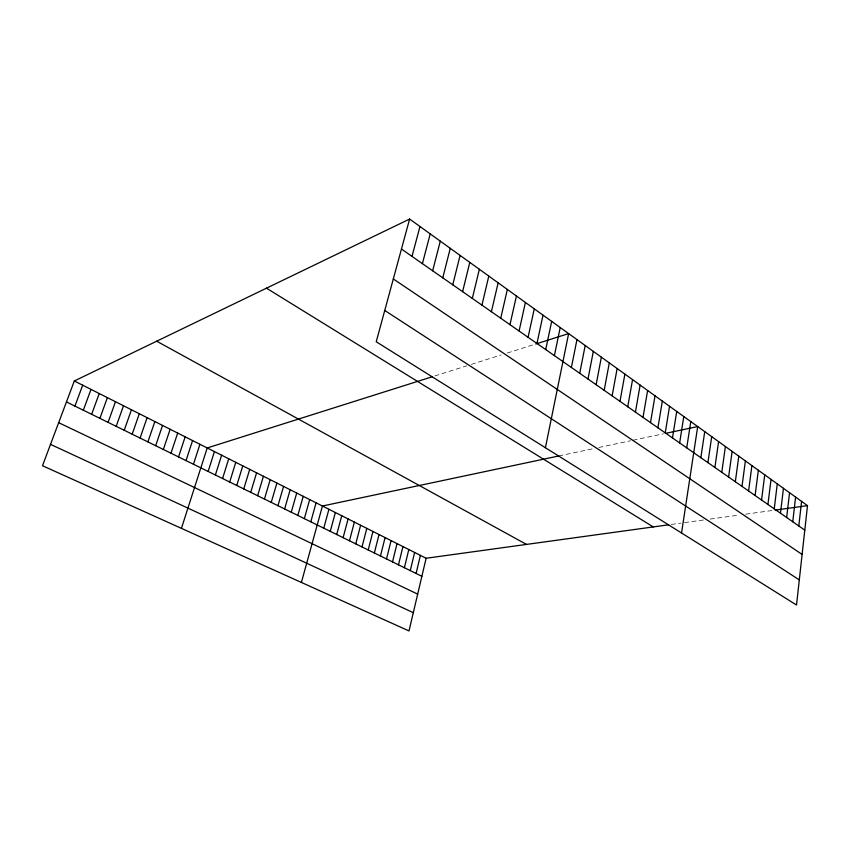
<?xml version="1.0" encoding="UTF-8"?>
<svg xmlns="http://www.w3.org/2000/svg" width="850" height="850" viewBox="0 0 850 850"><rect width="100%" height="100%" fill="white"/><g stroke="black" fill="none" stroke-linecap="round" stroke-linejoin="round"><path stroke-width="0.64" stroke-dasharray="4.25 3.19" d="M434.839 375.934L466.714 365.84M471.314 364.395L501.064 354.971M507.216 353.026L534.65 344.346M558.801 455.961L594.15 448.481M598.846 447.483L630.487 440.789M632.974 440.257L663.361 433.829M671.287 524.439L681.073 523.09M684.484 522.612L704.257 519.892M710.175 519.074L739.404 515.036M745.662 514.176L773.914 510.276"/><path stroke-width="1.27" d="M807.5 505.644L796.524 605.019L376.231 341.764L409.615 219.056L807.5 505.644L775.232 510.096M798.809 525.98L801.582 501.383M792.763 521.762L795.6 497.069M786.654 517.501L789.554 492.724M780.481 513.198L783.445 488.325M774.244 508.853L777.272 483.873M767.933 504.454L771.035 479.379M761.547 500.013L764.734 474.842M755.108 495.518L758.359 470.241M748.584 490.971L751.91 465.609M741.997 486.381L745.397 460.913M735.324 481.737L738.809 456.163M728.588 477.041L732.148 451.371M721.778 472.292L725.411 446.516M714.882 467.479L718.601 441.618M707.912 462.623L711.716 436.656M700.857 457.714L704.746 431.63M681.541 533.003L697.701 426.562L665.667 433.341M686.726 447.865L690.784 421.579M679.649 442.924L683.793 416.543M672.488 437.931L676.727 411.453M665.242 432.884L669.566 406.3M657.921 427.784L662.341 401.083M650.505 422.62L655.021 395.813M643.004 417.392L647.626 390.49M635.428 412.101L640.135 385.092M627.746 406.757L632.559 379.642M619.979 401.349L624.899 374.117M612.128 395.866L617.143 368.539M604.18 390.331L609.301 362.886M596.126 384.721L601.364 357.17M587.977 379.036L593.332 351.379M579.732 373.299L585.193 345.525M571.391 367.476L576.969 339.596M545.413 447.737L568.639 333.593L535.787 343.995M554.391 355.629L560.203 327.526M545.721 349.594L551.671 321.374M536.956 343.474L543.023 315.148M528.073 337.291L534.267 308.848M519.084 331.022L525.406 302.462M509.968 324.668L516.428 295.991M500.746 318.24L507.344 289.446M491.396 311.727L498.132 282.816M481.929 305.129L488.803 276.101M668.674 524.801L426.126 558.259L408.999 630.944L42.5 465.736L74.322 380.981L409.615 219.056M416.096 573.474L420.399 555.369M410.274 570.616L414.63 552.457M404.398 567.726L408.808 549.525M472.324 298.435L479.358 269.291M462.602 291.667L469.784 262.406M398.48 564.825L402.942 546.571M392.519 561.903L397.035 543.596M452.752 284.793L460.094 255.414M386.516 558.96L391.085 540.6M380.46 555.985L385.082 537.572M442.776 277.833L450.266 248.338M374.361 552.989L379.036 534.533M368.209 549.971L372.948 531.462M432.65 270.789L440.3 241.166M362.015 546.933L366.807 528.36M355.767 543.872L360.612 525.247M349.467 540.781L354.376 522.102M422.397 263.638L430.217 233.899M343.124 537.668L348.086 518.936M411.995 256.392L419.985 226.525M336.717 534.533L341.753 515.737M330.267 531.367L335.368 512.518M323.776 528.179L328.929 509.277M301.399 582.441L322.437 506.005L558.801 455.961M310.803 521.815L316.083 502.807M304.342 518.638L309.676 499.577M297.819 515.44L303.227 496.326M291.252 512.221L296.724 493.053M284.633 508.969L290.169 489.749M277.961 505.697L283.56 486.413M271.235 502.403L276.898 483.055M264.456 499.078L270.183 479.676M257.614 495.72L263.415 476.266M250.718 492.331L256.594 472.823M243.769 488.931L249.709 469.359M236.757 485.488L242.771 465.864M229.691 482.024L235.779 462.336M222.572 478.529L228.724 458.788M215.379 475.001L221.616 455.207M208.144 471.442L214.444 451.584M181.433 528.371L207.219 447.95L432.321 376.731M193.46 464.249L199.931 444.274M186.033 460.604L192.578 440.566M178.542 456.918L185.162 436.826M170.977 453.209L177.682 433.064M163.349 449.469L170.138 429.261M155.667 445.697L162.531 425.425M147.911 441.894L154.859 421.558M140.08 438.058L147.114 417.658M132.186 434.18L139.315 413.727M124.228 430.281L131.431 409.764M116.195 426.339L123.494 405.758M108.088 422.354L115.473 401.721M99.907 418.349L107.387 397.641M91.651 414.301L99.238 393.529M83.332 410.21L91.003 389.385M74.927 406.087L82.694 385.199M50.522 444.369L413.302 612.691M58.661 422.673L417.679 594.118M66.449 401.933L421.876 576.3M74.322 380.981L426.126 558.259M156.697 341.19L526.501 544.414M266.486 288.182L653.246 526.926M384.742 310.462L799.298 579.902M393.316 278.949L802.113 554.444M401.455 249.039L804.791 530.145"/></g></svg>
